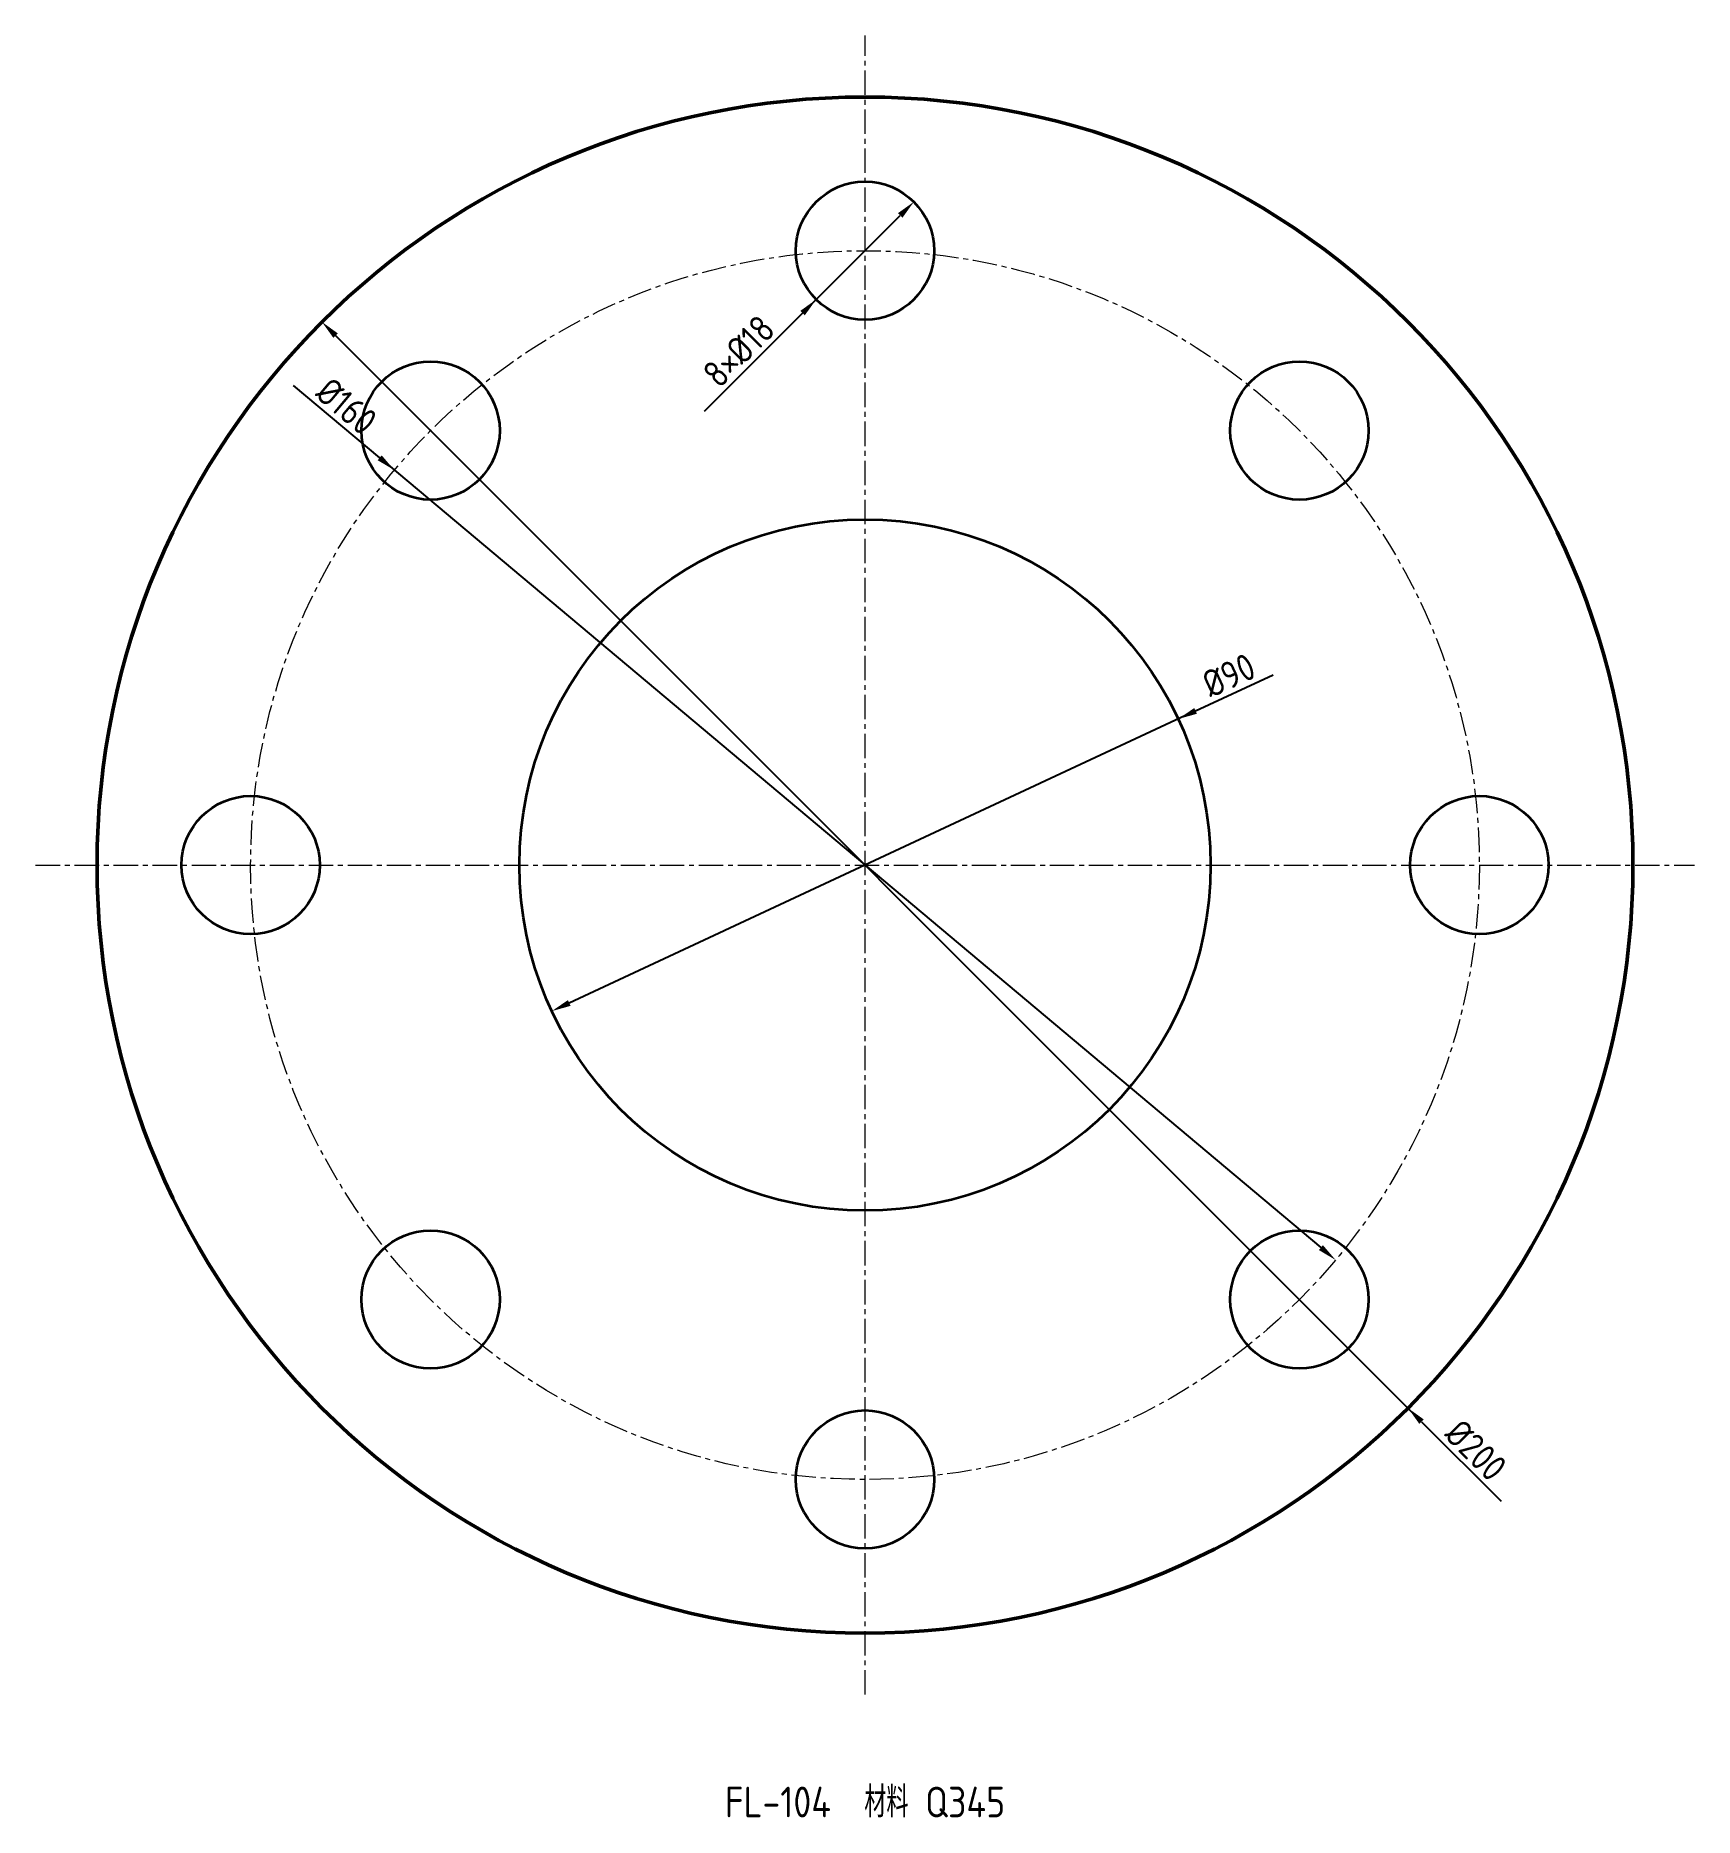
# Model space of a CAD drawing. Header units: millimetres. Extents: x -108 to 108, y -124 to 108.
import ezdxf
from ezdxf.enums import TextEntityAlignment as Align

# ---------------------------------------------------------------- set-up
doc = ezdxf.new("R2010")
doc.units = ezdxf.units.MM
doc.linetypes.add('CENTER', pattern=[5.08, 3.175, -0.635, 0.635, -0.635])
doc.layers.add('BORE', color=7, linetype='Continuous')
for name, color, linetype, lineweight in [('CENTER', 1, 'CENTER', 18), ('DIM', 3, 'Continuous', 18), ('HOLES', 7, 'Continuous', 35), ('OUTLINE', 7, 'Continuous', 50), ('TEXT', 7, 'Continuous', 25)]:
    doc.layers.add(name, color=color, linetype=linetype, lineweight=lineweight)
doc.styles.get("Standard").update_dxf_attribs({"font": 'gbenor.shx', "bigfont": 'gbcbig.shx'})
doc.dimstyles.new('AGENTCAD', dxfattribs={"dimtxt": 3.5, "dimasz": 2.5, "dimexe": 1.25, "dimexo": 0.625, "dimtad": 1, "dimdsep": 46, "dimtxsty": 'Standard', "dimcen": 2.5, "dimazin": 3, "dimtfac": 1, "dimtmove": 0, "dimatfit": 3})

msp = doc.modelspace()

# ---------------------------------------------------------------- linework, layer by layer
at = {"layer": 'BORE', "lineweight": 35}
msp.add_circle((0, 0), 45, dxfattribs=at)
at = {"layer": 'CENTER', "linetype": 'CENTER'}
for p, q in [((0, -108), (0, 108)), ((-108, 0), (108, 0))]:
    msp.add_line(p, q, dxfattribs=at)
msp.add_circle((0, 0), 80, dxfattribs=at)
at = {"layer": 'HOLES'}
for centre in [(0, 80), (-56.569, 56.569), (56.569, 56.569), (-80, 0), (80, 0), (-56.569, -56.569), (56.569, -56.569), (0, -80)]:
    msp.add_circle(centre, 9, dxfattribs=at)
at = {"layer": 'OUTLINE'}
msp.add_circle((0, 0), 100, dxfattribs=at)

# ---------------------------------------------------------------- texts
at = {"layer": 'TEXT'}
msp.add_text('FL-104  材料 Q345', height=4, dxfattribs=at).set_placement((0, -120), align=Align.TOP_CENTER)

# ---------------------------------------------------------------- dimensions: what is measured, and where the dimension line sits
at = {"layer": 'DIM'}
for p1, p2, text in [((6.364, 86.364), (-6.364, 73.636), '8×Ø18'), ((-70.711, 70.711), (70.711, -70.711), 'Ø200'), ((61.284, -51.423), (-61.284, 51.423), 'Ø160'), ((-40.784, -19.018), (40.784, 19.018), 'Ø90')]:
    msp.add_diameter_dim_2p(p1=p1, p2=p2, text=text, dimstyle='AGENTCAD', override={"dimtxt": 3.5}, dxfattribs=at).render()

doc.saveas('drawing.dxf')
